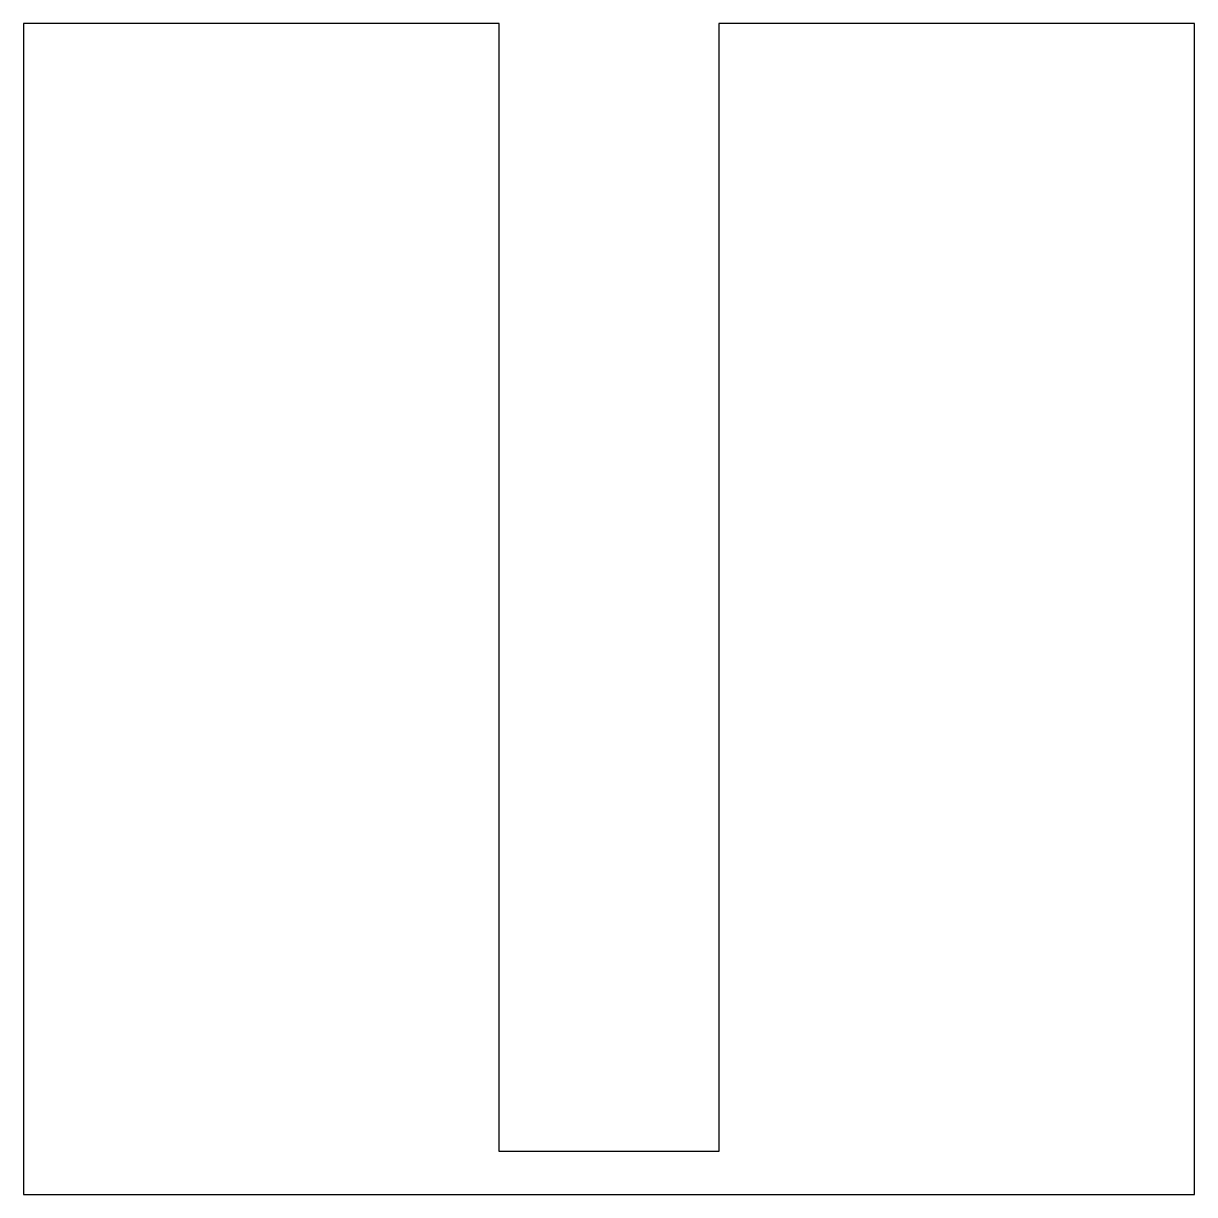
# Model space of a CAD drawing. Header units: millimetres. Extents: x -1 to 1, y -0.99 to 1.01.
import ezdxf

# ---------------------------------------------------------------- set-up
doc = ezdxf.new("R2010")
doc.units = ezdxf.units.MM

msp = doc.modelspace()

# ---------------------------------------------------------------- linework, layer by layer
for p, q in [((-0.1875, 1.0081), (-1, 1.0081)), ((-1, 1.0081), (-1, -0.9919)), ((-0.1875, -0.9183), (-0.1875, 1.0081)), ((1, 1.0081), (0.1875, 1.0081)), ((0.1875, 1.0081), (0.1875, -0.9183)), ((1, -0.9919), (1, 1.0081)), ((0.1875, -0.9183), (-0.1875, -0.9183)), ((-1, -0.9919), (1, -0.9919))]:
    msp.add_line(p, q)

doc.saveas('drawing.dxf')
